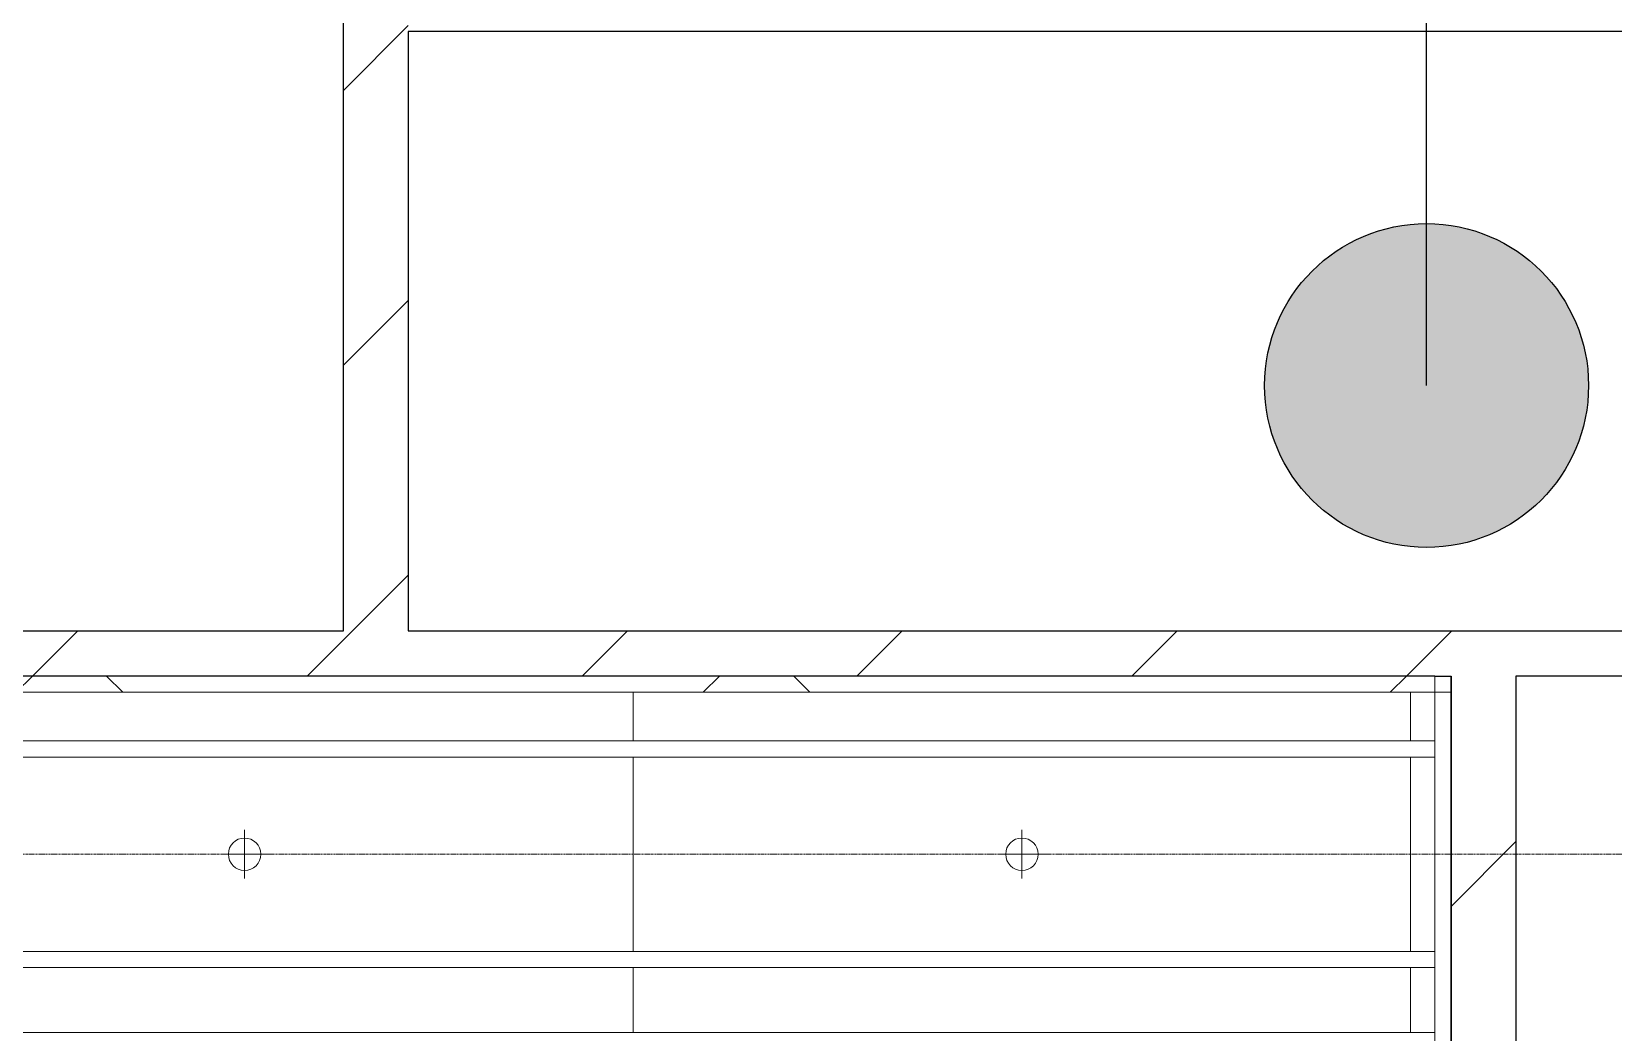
# Model space of a CAD drawing. Header units: millimetres. Extents: x -962357 to -591296, y -195428 to 59420.
# Drawn here: x -721363 to -716479, y 3030 to 6120 of the extents above; entities that cross this region are included whole.
import ezdxf

# ---------------------------------------------------------------- set-up
doc = ezdxf.new("R2010")
doc.units = ezdxf.units.MM
doc.linetypes.add('DPA_Grid _ Level 100', pattern=[10, 5.5, -1.6, 1.3, -1.6])
for name, color, linetype, lineweight in [('A-DETL-GENF', 2, 'Continuous', 9), ('A-FLOR-E', 2, 'Continuous', 9), ('A-GLAZ-CURT', 2, 'Continuous', 9), ('A-ROOM-IDEN', 3, 'Continuous', 25), ('A-WALL', 5, 'Continuous', 9), ('A-WALL-FNSH', 2, 'Continuous', 9), ('A-WALL-PATT', 1, 'Continuous', 9), ('E-LITE-EQPM', 2, 'Continuous', 9), ('S-GRID', 251, 'Continuous', 9)]:
    doc.layers.add(name, color=color, linetype=linetype, lineweight=lineweight)
pattern_1 = [(45, (2.4, 1), (-424.26407, 424.26407), [])]
pattern_2 = [(45, (2.4, 1), (-1060.6602, 1060.6602), []), (135, (2.4, 1), (-1060.6602, -1060.6602), [])]

# ---------------------------------------------------------------- blocks, each defined once
blk = doc.blocks.new('System Panel - DPA-AR_Metal Ceiling Rectangular Panel-V20-4180-01 LOWER PLATFORM LEVEL - REFLECTED CEILING PLAN')
at = {"layer": 'A-GLAZ-CURT'}
for p, q in [((-724307.4, 4079), (-726707.4, 4079)), ((-726707.4, 4079), (-726707.4, 3929)), ((-726707.4, 3929), (-726707.4, 4079)), ((-726707.4, 4079), (-724307.4, 4079)), ((-724307.4, 3929), (-724307.4, 4079)), ((-724307.4, 4079), (-724307.4, 3929)), ((-726707.4, 3929), (-724307.4, 3929)), ((-724307.4, 3929), (-726707.4, 3929))]:
    blk.add_line(p, q, dxfattribs=at)
blk = doc.blocks.new('System Panel - DPA-AR_Metal Ceiling Rectangular Panel-13144021-4180-01 LOWER PLATFORM LEVEL - REFLECTED CEILING PLAN')
at = {"layer": 'A-GLAZ-CURT'}
for p, q in [((-717032.4, 4079), (-717107.4, 4079)), ((-717107.4, 4079), (-717107.4, 3929)), ((-717107.4, 3929), (-717107.4, 4079)), ((-717107.4, 4079), (-717032.4, 4079)), ((-717032.4, 3929), (-717032.4, 4079)), ((-717032.4, 4079), (-717032.4, 3929)), ((-717107.4, 3929), (-717032.4, 3929)), ((-717032.4, 3929), (-717107.4, 3929))]:
    blk.add_line(p, q, dxfattribs=at)
blk = doc.blocks.new('System Panel - DPA-AR_Metal Ceiling Rectangular Panel-13139299-4180-01 LOWER PLATFORM LEVEL - REFLECTED CEILING PLAN')
at = {"layer": 'A-GLAZ-CURT'}
for p, q in [((-818782.4, 3879), (-821182.4, 3879)), ((-821182.4, 3879), (-821182.4, 3279)), ((-821182.4, 3279), (-821182.4, 3879)), ((-821182.4, 3879), (-818782.4, 3879)), ((-818782.4, 3279), (-818782.4, 3879)), ((-818782.4, 3879), (-818782.4, 3279)), ((-821182.4, 3279), (-818782.4, 3279)), ((-818782.4, 3279), (-821182.4, 3279))]:
    blk.add_line(p, q, dxfattribs=at)
blk = doc.blocks.new('System Panel - DPA-AR_Metal Ceiling Rectangular Panel-13144089-4180-01 LOWER PLATFORM LEVEL - REFLECTED CEILING PLAN')
at = {"layer": 'A-GLAZ-CURT'}
for p, q in [((-717032.4, 3879), (-717107.4, 3879)), ((-717107.4, 3879), (-717107.4, 3279)), ((-717107.4, 3279), (-717107.4, 3879)), ((-717107.4, 3879), (-717032.4, 3879)), ((-717032.4, 3279), (-717032.4, 3879)), ((-717032.4, 3879), (-717032.4, 3279)), ((-717107.4, 3279), (-717032.4, 3279)), ((-717032.4, 3279), (-717107.4, 3279))]:
    blk.add_line(p, q, dxfattribs=at)
blk = doc.blocks.new('System Panel - DPA-AR_Metal Ceiling Rectangular Panel-13139259-4180-01 LOWER PLATFORM LEVEL - REFLECTED CEILING PLAN')
at = {"layer": 'A-GLAZ-CURT'}
for p, q in [((-741107.4, 4129), (-743507.4, 4129)), ((-743507.4, 4129), (-743507.4, 3929)), ((-743507.4, 3929), (-743507.4, 4129)), ((-743507.4, 4129), (-741107.4, 4129)), ((-741107.4, 3929), (-741107.4, 4129)), ((-741107.4, 4129), (-741107.4, 3929)), ((-743507.4, 3929), (-741107.4, 3929)), ((-741107.4, 3929), (-743507.4, 3929))]:
    blk.add_line(p, q, dxfattribs=at)
blk = doc.blocks.new('System Panel - DPA-AR_Metal Ceiling Rectangular Panel-16621161-4180-01 LOWER PLATFORM LEVEL - REFLECTED CEILING PLAN')
at = {"layer": 'A-GLAZ-CURT'}
for p, q in [((-717032.4, 3229), (-717107.4, 3229)), ((-717107.4, 3229), (-717107.4, 3029)), ((-717107.4, 3029), (-717107.4, 3229)), ((-717107.4, 3229), (-717032.4, 3229)), ((-717032.4, 3029), (-717032.4, 3229)), ((-717032.4, 3229), (-717032.4, 3029)), ((-717107.4, 3029), (-717032.4, 3029)), ((-717032.4, 3029), (-717107.4, 3029))]:
    blk.add_line(p, q, dxfattribs=at)
blk = doc.blocks.new('PPLS-PP19_Custom Tile Pattern - Custom Tile Pattern-16106263-4180-01 LOWER PLATFORM LEVEL - REFLECTED CEILING PLAN')
at = {"layer": 'A-GLAZ-CURT'}
for p, q in [((-300, 0), (300, 0)), ((300, 0), (-300, 0)), ((-134.2, 0), (-140, 0)), ((230.1, 0), (300, 0)), ((-300, -50), (300, -50)), ((300, -50), (-300, -50))]:
    blk.add_line(p, q, dxfattribs=at)
at = {"layer": 'A-GLAZ-CURT', "flags": 128}
for points in [[(-300, 0), (-291.6, 0), (-283.3, 0), (-275.2, 0), (-267.3, 0), (-259.5, 0), (-251.8, 0), (-244.2, 0), (-236.7, 0), (-229.4, 0), (-222.1, 0), (-214.8, 0), (-207.7, 0), (-200.8, 0), (-194, 0), (-187.5, 0), (-181.4, 0)], [(-190.4, 0), (-196.4, 0), (-202.6, 0), (-209, 0), (-215.7, 0), (-222.6, 0), (-229.7, 0), (-237, 0), (-244.4, 0), (-252, 0), (-259.7, 0), (-267.5, 0), (-275.5, 0), (-283.6, 0), (-291.7, 0), (-300, 0)], [(-149.4, 0), (-141.8, 0), (-132.8, 0), (-126.1, 0)]]:
    blk.add_lwpolyline(points, dxfattribs=at)
at = {"layer": 'A-GLAZ-CURT'}
for points, knots in [([(-300, 0), (-284.7, 0), (-236.6, 0), (-176.1, 0), (-138.3, 0), (-124.9, 0)], [-5323.127839, -5323.127839, -5323.127839, -5323.127839, -4502.809032, -2700.551212, -1108.984966, -1108.984966, -1108.984966, -1108.984966]), ([(-159.2, 0), (-159.6, 0), (-163.4, 0), (-174, 0), (-185.6, 0), (-209.8, 0), (-232, 0), (-248.9, 0), (-253.5, 0), (-253.7, 0)], [-2257.973564, -2257.973564, -2257.973564, -2257.973564, -2237.412286, -2029.680487, -1755.085331, -1400.429864, -858.079193, -543.655514, -531.287897, -531.287897, -531.287897, -531.287897]), ([(-143.3, 0), (-144.7, 0), (-149.9, 0), (-162, 0), (-177.9, 0), (-199.5, 0), (-215.4, 0), (-225.5, 0), (-226.7, 0)], [-2390.191866, -2390.191866, -2390.191866, -2390.191866, -2308.929706, -2113.765672, -1763.376603, -1422.553702, -978.033455, -910.549282, -910.549282, -910.549282, -910.549282]), ([(-128, 0), (-130.6, 0), (-136.8, 0), (-144.4, 0), (-147.1, 0)], [-5691.037617, -5691.037617, -5691.037617, -5691.037617, -5508.838257, -5319.88299, -5319.88299, -5319.88299, -5319.88299]), ([(-65.9, 0), (-70.5, 0), (-83.9, 0), (-110.9, 0), (-128.7, 0), (-142.4, 0), (-143.6, 0)], [-7788.403577, -7788.403577, -7788.403577, -7788.403577, -7508.296369, -7004.680444, -6449.282163, -6393.465623, -6393.465623, -6393.465623, -6393.465623]), ([(-118.2, 0), (-119.4, 0), (-122.1, 0), (-125.4, 0), (-127, 0), (-127.4, 0)], [-164.249813, -164.249813, -164.249813, -164.249813, -98.539552, -24.539552, 0, 0, 0, 0]), ([(-126.5, 0), (-122.4, 0), (-108.7, 0), (-90.8, 0), (-77.2, 0), (-72.3, 0)], [-5231.017328, -5231.017328, -5231.017328, -5231.017328, -4994.692869, -4542.524482, -4234.633075, -4234.633075, -4234.633075, -4234.633075]), ([(-125.7, 0), (-125.3, 0), (-120.4, 0), (-107.3, 0), (-90.4, 0), (-75.3, 0), (-68.4, 0), (-65.1, 0), (-63.6, 0)], [-4082.700899, -4082.700899, -4082.700899, -4082.700899, -4054.690705, -3793.097032, -3402.597032, -3144.956779, -3050.982048, -2969.237017, -2969.237017, -2969.237017, -2969.237017]), ([(-114.9, 0), (-108, 0), (-98.7, 0), (-91.2, 0), (-90.5, 0)], [-6773.888853, -6773.888853, -6773.888853, -6773.888853, -6236.997189, -6184.855039, -6184.855039, -6184.855039, -6184.855039]), ([(-58.7, 0), (-59.6, 0), (-65.7, 0), (-81.2, 0), (-99.4, 0), (-111.4, 0), (-113.3, 0)], [-1113.463882, -1113.463882, -1113.463882, -1113.463882, -1060.00838, -740.068933, -229.489605, -123.718209, -123.718209, -123.718209, -123.718209]), ([(-39.2, 0), (-39.7, 0), (-45.3, 0), (-56.2, 0), (-75.6, 0), (-92, 0), (-103.2, 0), (-106.1, 0)], [-1826.829157, -1826.829157, -1826.829157, -1826.829157, -1792.521578, -1466.981642, -1208.454564, -789.402658, -608.943052, -608.943052, -608.943052, -608.943052]), ([(-96.4, 0), (-96.2, 0), (-90.9, 0), (-71.3, 0), (-42.5, 0), (-15.2, 0), (-3.8, 0), (-1, 0)], [-5115.12164, -5115.12164, -5115.12164, -5115.12164, -5103.229623, -4799.173296, -4065.652676, -3589.737505, -3410.081093, -3410.081093, -3410.081093, -3410.081093]), ([(-67.9, 0), (-73, 0), (-81.1, 0), (-89.2, 0), (-91.8, 0)], [-2627.997013, -2627.997013, -2627.997013, -2627.997013, -2193.204658, -1970.99776, -1970.99776, -1970.99776, -1970.99776]), ([(-79.5, 0), (-79.3, 0), (-74.9, 0), (-70.9, 0), (-67.4, 0)], [-1286.743147, -1286.743147, -1286.743147, -1286.743147, -1274.333717, -1073.56893, -1073.56893, -1073.56893, -1073.56893]), ([(-29, 0), (-34, 0), (-43.7, 0), (-55.8, 0), (-63.3, 0), (-65.5, 0)], [-2680.714891, -2680.714891, -2680.714891, -2680.714891, -2413.671296, -2161.752162, -2037.343317, -2037.343317, -2037.343317, -2037.343317]), ([(31.2, 0), (26, 0), (12, 0), (-16.9, 0), (-42.2, 0), (-56.4, 0), (-58.5, 0)], [-4496.803627, -4496.803627, -4496.803627, -4496.803627, -4222.080604, -3745.412743, -2981.410125, -2831.320802, -2831.320802, -2831.320802, -2831.320802]), ([(-49.8, 0), (-48.2, 0), (-45.4, 0), (-42.6, 0), (-41.8, 0)], [-4417.7536, -4417.7536, -4417.7536, -4417.7536, -4321.566175, -4270.495146, -4270.495146, -4270.495146, -4270.495146]), ([(71, 0), (70.7, 0), (65.3, 0), (53.5, 0), (37, 0), (24.1, 0), (12.8, 0), (-2.9, 0), (-20.6, 0), (-32.8, 0), (-42.4, 0), (-47, 0), (-47.8, 0)], [-2966.590051, -2966.590051, -2966.590051, -2966.590051, -2950.589685, -2634.532728, -2313.748533, -2106.613311, -1925.670641, -1617.263037, -1290.787923, -1039.307308, -819.71621, -773.893057, -773.893057, -773.893057, -773.893057]), ([(-45.9, 0), (-43, 0), (-37.8, 0), (-33.6, 0), (-32.3, 0)], [-3487.344885, -3487.344885, -3487.344885, -3487.344885, -3315.260113, -3238.248822, -3238.248822, -3238.248822, -3238.248822]), ([(-31.3, 0), (-28.4, 0), (-17, 0), (8.8, 0), (43.4, 0), (68.5, 0), (77.9, 0), (79.3, 0)], [-6062.162279, -6062.162279, -6062.162279, -6062.162279, -5862.463379, -5340.621928, -4573.028122, -4094.177415, -3998.447461, -3998.447461, -3998.447461, -3998.447461]), ([(2.8, 0), (-4.7, 0), (-14.7, 0), (-28.9, 0), (-31.3, 0)], [-9880.810509, -9880.810509, -9880.810509, -9880.810509, -9424.652049, -9299.586361, -9299.586361, -9299.586361, -9299.586361]), ([(-29, 0), (-28.7, 0), (-27.4, 0), (-24.5, 0), (-22.6, 0)], [-166.548282, -166.548282, -166.548282, -166.548282, -102.06493, 0, 0, 0, 0]), ([(-22.6, 0), (-20.3, 0), (-17, 0), (-12.7, 0), (-10.9, 0), (-9.9, 0)], [-56468.192263, -56468.192263, -56468.192263, -56468.192263, -56344.022017, -56303.229861, -56238.992205, -56238.992205, -56238.992205, -56238.992205]), ([(-21.2, 0), (-19.4, 0), (-11.8, 0), (-1.3, 0), (4.5, 0)], [-2989.152759, -2989.152759, -2989.152759, -2989.152759, -2864.387349, -2490.960632, -2490.960632, -2490.960632, -2490.960632]), ([(0.5, 0), (-2.2, 0), (-6.9, 0), (-11, 0), (-12.4, 0)], [-2679.34943, -2679.34943, -2679.34943, -2679.34943, -2518.50168, -2435.772209, -2435.772209, -2435.772209, -2435.772209]), ([(-3.4, 0), (-0.6, 0), (14, 0), (42.8, 0), (88.7, 0), (120.6, 0), (138.3, 0), (138.5, 0)], [-439.821474, -439.821474, -439.821474, -439.821474, -429.606584, -390.253598, -346.313304, -291.370682, -290.5735, -290.5735, -290.5735, -290.5735]), ([(3.4, 0), (4.6, 0), (8, 0), (16, 0), (22.5, 0), (24.5, 0)], [-211.182196, -211.182196, -211.182196, -211.182196, -206.416616, -198.214427, -187.717507, -187.717507, -187.717507, -187.717507]), ([(103.1, 0), (101.1, 0), (86.3, 0), (63.3, 0), (37, 0), (25.3, 0), (20.9, 0)], [-375.435014, -375.435014, -375.435014, -375.435014, -369.147452, -330.153101, -307.516438, -289.397823, -289.397823, -289.397823, -289.397823]), ([(21.5, 0), (22, 0), (24.6, 0), (31, 0), (39, 0), (48.3, 0), (52.8, 0), (53.9, 0)], [-1992.768506, -1992.768506, -1992.768506, -1992.768506, -1956.422387, -1818.904206, -1645.594513, -1443.202566, -1370.028348, -1370.028348, -1370.028348, -1370.028348]), ([(136.4, 0), (121.7, 0), (86.9, 0), (51.2, 0), (31.2, 0)], [-106.750556, -106.750556, -106.750556, -106.750556, -59.610984, 0, 0, 0, 0]), ([(36.3, 0), (37.8, 0), (46.7, 0), (52.8, 0), (56.3, 0)], [-314.598523, -314.598523, -314.598523, -314.598523, -305.899624, -292.458861, -292.458861, -292.458861, -292.458861]), ([(100.3, 0), (90.4, 0), (75.2, 0), (57.8, 0), (46.5, 0), (41.8, 0), (38.2, 0), (37.3, 0)], [-395.777283, -395.777283, -395.777283, -395.777283, -357.622665, -341.267687, -334.000314, -326.15566, -321.97841, -321.97841, -321.97841, -321.97841]), ([(39, 0), (43.3, 0), (54.4, 0), (67.2, 0), (73, 0)], [-4639.627446, -4639.627446, -4639.627446, -4639.627446, -4353.683244, -3976.823525, -3976.823525, -3976.823525, -3976.823525]), ([(96.7, 0), (97, 0), (100.3, 0), (109, 0), (120.8, 0), (139.9, 0), (160.9, 0), (176.3, 0), (182.7, 0)], [-2253.533331, -2253.533331, -2253.533331, -2253.533331, -2233.599744, -2052.234781, -1843.028543, -1530.39897, -1095.004608, -662.803921, -662.803921, -662.803921, -662.803921]), ([(131.4, 0), (132.9, 0), (139.5, 0), (148, 0), (152.6, 0)], [-625.910216, -625.910216, -625.910216, -625.910216, -618.981161, -603.66234, -603.66234, -603.66234, -603.66234]), ([(162.8, 0), (165.4, 0), (168.7, 0), (170.7, 0), (170.7, 0)], [-111.264224, -111.264224, -111.264224, -111.264224, -56.742688, -55.632112, -55.632112, -55.632112, -55.632112]), ([(300, 0), (286.5, 0), (254.2, 0), (207.1, 0), (179.8, 0), (166.2, 0), (164.9, 0)], [-285.253232, -285.253232, -285.253232, -285.253232, -244.693688, -187.987675, -143.776725, -138.771843, -138.771843, -138.771843, -138.771843]), ([(171.5, 0), (176.5, 0), (188.6, 0), (194.3, 0), (195.7, 0)], [-7971.819559, -7971.819559, -7971.819559, -7971.819559, -7784.112253, -7707.76565, -7707.76565, -7707.76565, -7707.76565]), ([(185.8, 0), (186.9, 0), (192.6, 0), (208.8, 0), (219.4, 0), (230.1, 0)], [-46.257281, -46.257281, -46.257281, -46.257281, -41.623857, -24.459831, 0, 0, 0, 0]), ([(219.8, 0), (225.3, 0), (244.4, 0), (264.9, 0), (276, 0), (279, 0)], [-6915.603924, -6915.603924, -6915.603924, -6915.603924, -6582.165592, -6068.460911, -5859.388289, -5859.388289, -5859.388289, -5859.388289]), ([(286.1, 0), (286.6, 0), (288.3, 0), (293.6, 0), (297.8, 0), (300, 0)], [-4011.010929, -4011.010929, -4011.010929, -4011.010929, -3959.664717, -3862.421465, -3746.95702, -3746.95702, -3746.95702, -3746.95702])]:
    blk.add_open_spline(points, degree=3, knots=knots, dxfattribs=at)
for points in [[(-122.9, 0), (-125.3, 0), (-129.6, 0), (-133.8, 0)], [(-108.5, 0), (-104.3, 0), (-99.2, 0), (-91.5, 0)], [(67.8, 0), (71.7, 0), (75.7, 0), (79.6, 0)]]:
    blk.add_open_spline(points, degree=3, dxfattribs=at)
blk = doc.blocks.new('PPLS-PP19_Custom Tile Pattern - Custom Tile Pattern-V105-4180-01 LOWER PLATFORM LEVEL - REFLECTED CEILING PLAN')
at = {"layer": 'A-GLAZ-CURT'}
for p, q in [((-300, 0), (300, 0)), ((300, 0), (-300, 0)), ((-134.2, 0), (-140, 0)), ((230.1, 0), (300, 0)), ((-300, -50), (300, -50)), ((300, -50), (-300, -50))]:
    blk.add_line(p, q, dxfattribs=at)
at = {"layer": 'A-GLAZ-CURT', "flags": 128}
for points in [[(-300, 0), (-291.6, 0), (-283.3, 0), (-275.2, 0), (-267.3, 0), (-259.5, 0), (-251.8, 0), (-244.2, 0), (-236.7, 0), (-229.4, 0), (-222.1, 0)], [(-222.6, 0), (-229.7, 0), (-237, 0), (-244.4, 0), (-252, 0), (-259.7, 0), (-267.5, 0), (-275.5, 0), (-283.6, 0), (-291.7, 0), (-300, 0)], [(-190.4, 0), (-196.4, 0), (-202.6, 0), (-209, 0), (-215.7, 0)], [(-214.8, 0), (-207.7, 0), (-200.8, 0), (-194, 0), (-187.5, 0), (-181.4, 0)], [(-149.4, 0), (-141.8, 0), (-132.8, 0), (-126.1, 0)]]:
    blk.add_lwpolyline(points, dxfattribs=at)
at = {"layer": 'A-GLAZ-CURT'}
for points, knots in [([(-300, 0), (-284.7, 0), (-256.2, 0), (-231.4, 0), (-220.4, 0)], [-5323.127839, -5323.127839, -5323.127839, -5323.127839, -4502.809032, -3770.548886, -3770.548886, -3770.548886, -3770.548886]), ([(-218, 0), (-224.2, 0), (-236.2, 0), (-248.9, 0), (-253.5, 0), (-253.7, 0)], [-1186.730173, -1186.730173, -1186.730173, -1186.730173, -858.079193, -543.655514, -531.287897, -531.287897, -531.287897, -531.287897]), ([(-220.1, 0), (-221, 0), (-223.3, 0), (-225.5, 0), (-226.7, 0)], [-1024.367943, -1024.367943, -1024.367943, -1024.367943, -978.033455, -910.549282, -910.549282, -910.549282, -910.549282]), ([(-217.9, 0), (-202.8, 0), (-167.4, 0), (-138.3, 0), (-124.9, 0)], [-3715.368312, -3715.368312, -3715.368312, -3715.368312, -2700.551212, -1108.984966, -1108.984966, -1108.984966, -1108.984966]), ([(-159.2, 0), (-159.6, 0), (-163.4, 0), (-174, 0), (-185.6, 0), (-202.8, 0), (-213.6, 0), (-217.5, 0)], [-2257.973564, -2257.973564, -2257.973564, -2257.973564, -2237.412286, -2029.680487, -1755.085331, -1400.429864, -1195.397769, -1195.397769, -1195.397769, -1195.397769]), ([(-143.3, 0), (-144.7, 0), (-149.9, 0), (-162, 0), (-177.9, 0), (-196.4, 0), (-208.2, 0), (-213.6, 0)], [-2390.191866, -2390.191866, -2390.191866, -2390.191866, -2308.929706, -2113.765672, -1763.376603, -1422.553702, -1138.186603, -1138.186603, -1138.186603, -1138.186603]), ([(-128, 0), (-130.6, 0), (-136.8, 0), (-144.4, 0), (-147.1, 0)], [-5691.037617, -5691.037617, -5691.037617, -5691.037617, -5508.838257, -5319.88299, -5319.88299, -5319.88299, -5319.88299]), ([(-65.9, 0), (-70.5, 0), (-83.9, 0), (-110.9, 0), (-128.7, 0), (-142.4, 0), (-143.6, 0)], [-7788.403577, -7788.403577, -7788.403577, -7788.403577, -7508.296369, -7004.680444, -6449.282163, -6393.465623, -6393.465623, -6393.465623, -6393.465623]), ([(-118.2, 0), (-119.4, 0), (-122.1, 0), (-125.4, 0), (-127, 0), (-127.4, 0)], [-164.249813, -164.249813, -164.249813, -164.249813, -98.539552, -24.539552, 0, 0, 0, 0]), ([(-126.5, 0), (-122.4, 0), (-108.7, 0), (-90.8, 0), (-77.2, 0), (-72.3, 0)], [-5231.017328, -5231.017328, -5231.017328, -5231.017328, -4994.692869, -4542.524482, -4234.633075, -4234.633075, -4234.633075, -4234.633075]), ([(-125.7, 0), (-125.3, 0), (-120.4, 0), (-107.3, 0), (-90.4, 0), (-75.3, 0), (-68.4, 0), (-65.1, 0), (-63.6, 0)], [-4082.700899, -4082.700899, -4082.700899, -4082.700899, -4054.690705, -3793.097032, -3402.597032, -3144.956779, -3050.982048, -2969.237017, -2969.237017, -2969.237017, -2969.237017]), ([(-114.9, 0), (-108, 0), (-98.7, 0), (-91.2, 0), (-90.5, 0)], [-6773.888853, -6773.888853, -6773.888853, -6773.888853, -6236.997189, -6184.855039, -6184.855039, -6184.855039, -6184.855039]), ([(-58.7, 0), (-59.6, 0), (-65.7, 0), (-81.2, 0), (-99.4, 0), (-111.4, 0), (-113.3, 0)], [-1113.463882, -1113.463882, -1113.463882, -1113.463882, -1060.00838, -740.068933, -229.489605, -123.718209, -123.718209, -123.718209, -123.718209]), ([(-39.2, 0), (-39.7, 0), (-45.3, 0), (-56.2, 0), (-75.6, 0), (-92, 0), (-103.2, 0), (-106.1, 0)], [-1826.829157, -1826.829157, -1826.829157, -1826.829157, -1792.521578, -1466.981642, -1208.454564, -789.402658, -608.943052, -608.943052, -608.943052, -608.943052]), ([(-96.4, 0), (-96.2, 0), (-90.9, 0), (-71.3, 0), (-42.5, 0), (-15.2, 0), (-3.8, 0), (-1, 0)], [-5115.12164, -5115.12164, -5115.12164, -5115.12164, -5103.229623, -4799.173296, -4065.652676, -3589.737505, -3410.081093, -3410.081093, -3410.081093, -3410.081093]), ([(-67.9, 0), (-73, 0), (-81.1, 0), (-89.2, 0), (-91.8, 0)], [-2627.997013, -2627.997013, -2627.997013, -2627.997013, -2193.204658, -1970.99776, -1970.99776, -1970.99776, -1970.99776]), ([(-79.5, 0), (-79.3, 0), (-74.9, 0), (-70.9, 0), (-67.4, 0)], [-1286.743147, -1286.743147, -1286.743147, -1286.743147, -1274.333717, -1073.56893, -1073.56893, -1073.56893, -1073.56893]), ([(-29, 0), (-34, 0), (-43.7, 0), (-55.8, 0), (-63.3, 0), (-65.5, 0)], [-2680.714891, -2680.714891, -2680.714891, -2680.714891, -2413.671296, -2161.752162, -2037.343317, -2037.343317, -2037.343317, -2037.343317]), ([(31.2, 0), (26, 0), (12, 0), (-16.9, 0), (-42.2, 0), (-56.4, 0), (-58.5, 0)], [-4496.803627, -4496.803627, -4496.803627, -4496.803627, -4222.080604, -3745.412743, -2981.410125, -2831.320802, -2831.320802, -2831.320802, -2831.320802]), ([(-49.8, 0), (-48.2, 0), (-45.4, 0), (-42.6, 0), (-41.8, 0)], [-4417.7536, -4417.7536, -4417.7536, -4417.7536, -4321.566175, -4270.495146, -4270.495146, -4270.495146, -4270.495146]), ([(71, 0), (70.7, 0), (65.3, 0), (53.5, 0), (37, 0), (24.1, 0), (12.8, 0), (-2.9, 0), (-20.6, 0), (-32.8, 0), (-42.4, 0), (-47, 0), (-47.8, 0)], [-2966.590051, -2966.590051, -2966.590051, -2966.590051, -2950.589685, -2634.532728, -2313.748533, -2106.613311, -1925.670641, -1617.263037, -1290.787923, -1039.307308, -819.71621, -773.893057, -773.893057, -773.893057, -773.893057]), ([(-45.9, 0), (-43, 0), (-37.8, 0), (-33.6, 0), (-32.3, 0)], [-3487.344885, -3487.344885, -3487.344885, -3487.344885, -3315.260113, -3238.248822, -3238.248822, -3238.248822, -3238.248822]), ([(-31.3, 0), (-28.4, 0), (-17, 0), (8.8, 0), (43.4, 0), (68.5, 0), (77.9, 0), (79.3, 0)], [-6062.162279, -6062.162279, -6062.162279, -6062.162279, -5862.463379, -5340.621928, -4573.028122, -4094.177415, -3998.447461, -3998.447461, -3998.447461, -3998.447461]), ([(2.8, 0), (-4.7, 0), (-14.7, 0), (-28.9, 0), (-31.3, 0)], [-9880.810509, -9880.810509, -9880.810509, -9880.810509, -9424.652049, -9299.586361, -9299.586361, -9299.586361, -9299.586361]), ([(-29, 0), (-28.7, 0), (-27.4, 0), (-24.5, 0), (-22.6, 0)], [-166.548282, -166.548282, -166.548282, -166.548282, -102.06493, 0, 0, 0, 0]), ([(-22.6, 0), (-20.3, 0), (-17, 0), (-12.7, 0), (-10.9, 0), (-9.9, 0)], [-56468.192263, -56468.192263, -56468.192263, -56468.192263, -56344.022017, -56303.229861, -56238.992205, -56238.992205, -56238.992205, -56238.992205]), ([(-21.2, 0), (-19.4, 0), (-11.8, 0), (-1.3, 0), (4.5, 0)], [-2989.152759, -2989.152759, -2989.152759, -2989.152759, -2864.387349, -2490.960632, -2490.960632, -2490.960632, -2490.960632]), ([(0.5, 0), (-2.2, 0), (-6.9, 0), (-11, 0), (-12.4, 0)], [-2679.34943, -2679.34943, -2679.34943, -2679.34943, -2518.50168, -2435.772209, -2435.772209, -2435.772209, -2435.772209]), ([(-3.4, 0), (-0.6, 0), (14, 0), (42.8, 0), (88.7, 0), (120.6, 0), (138.3, 0), (138.5, 0)], [-439.821474, -439.821474, -439.821474, -439.821474, -429.606584, -390.253598, -346.313304, -291.370682, -290.5735, -290.5735, -290.5735, -290.5735]), ([(3.4, 0), (4.6, 0), (8, 0), (16, 0), (22.5, 0), (24.5, 0)], [-211.182196, -211.182196, -211.182196, -211.182196, -206.416616, -198.214427, -187.717507, -187.717507, -187.717507, -187.717507]), ([(103.1, 0), (101.1, 0), (86.3, 0), (63.3, 0), (37, 0), (25.3, 0), (20.9, 0)], [-375.435014, -375.435014, -375.435014, -375.435014, -369.147452, -330.153101, -307.516438, -289.397823, -289.397823, -289.397823, -289.397823]), ([(21.5, 0), (22, 0), (24.6, 0), (31, 0), (39, 0), (48.3, 0), (52.8, 0), (53.9, 0)], [-1992.768506, -1992.768506, -1992.768506, -1992.768506, -1956.422387, -1818.904206, -1645.594513, -1443.202566, -1370.028348, -1370.028348, -1370.028348, -1370.028348]), ([(136.4, 0), (121.7, 0), (86.9, 0), (51.2, 0), (31.2, 0)], [-106.750556, -106.750556, -106.750556, -106.750556, -59.610984, 0, 0, 0, 0]), ([(36.3, 0), (37.8, 0), (46.7, 0), (52.8, 0), (56.3, 0)], [-314.598523, -314.598523, -314.598523, -314.598523, -305.899624, -292.458861, -292.458861, -292.458861, -292.458861]), ([(100.3, 0), (90.4, 0), (75.2, 0), (57.8, 0), (46.5, 0), (41.8, 0), (38.2, 0), (37.3, 0)], [-395.777283, -395.777283, -395.777283, -395.777283, -357.622665, -341.267687, -334.000314, -326.15566, -321.97841, -321.97841, -321.97841, -321.97841]), ([(39, 0), (43.3, 0), (54.4, 0), (67.2, 0), (73, 0)], [-4639.627446, -4639.627446, -4639.627446, -4639.627446, -4353.683244, -3976.823525, -3976.823525, -3976.823525, -3976.823525]), ([(96.7, 0), (97, 0), (100.3, 0), (109, 0), (120.8, 0), (139.9, 0), (160.9, 0), (176.3, 0), (182.7, 0)], [-2253.533331, -2253.533331, -2253.533331, -2253.533331, -2233.599744, -2052.234781, -1843.028543, -1530.39897, -1095.004608, -662.803921, -662.803921, -662.803921, -662.803921]), ([(131.4, 0), (132.9, 0), (139.5, 0), (148, 0), (152.6, 0)], [-625.910216, -625.910216, -625.910216, -625.910216, -618.981161, -603.66234, -603.66234, -603.66234, -603.66234]), ([(162.8, 0), (165.4, 0), (168.7, 0), (170.7, 0), (170.7, 0)], [-111.264224, -111.264224, -111.264224, -111.264224, -56.742688, -55.632112, -55.632112, -55.632112, -55.632112]), ([(300, 0), (286.5, 0), (254.2, 0), (207.1, 0), (179.8, 0), (166.2, 0), (164.9, 0)], [-285.253232, -285.253232, -285.253232, -285.253232, -244.693688, -187.987675, -143.776725, -138.771843, -138.771843, -138.771843, -138.771843]), ([(171.5, 0), (176.5, 0), (188.6, 0), (194.3, 0), (195.7, 0)], [-7971.819559, -7971.819559, -7971.819559, -7971.819559, -7784.112253, -7707.76565, -7707.76565, -7707.76565, -7707.76565]), ([(185.8, 0), (186.9, 0), (192.6, 0), (208.8, 0), (219.4, 0), (230.1, 0)], [-46.257281, -46.257281, -46.257281, -46.257281, -41.623857, -24.459831, 0, 0, 0, 0]), ([(219.8, 0), (225.3, 0), (244.4, 0), (264.9, 0), (276, 0), (279, 0)], [-6915.603924, -6915.603924, -6915.603924, -6915.603924, -6582.165592, -6068.460911, -5859.388289, -5859.388289, -5859.388289, -5859.388289]), ([(286.1, 0), (286.6, 0), (288.3, 0), (293.6, 0), (297.8, 0), (300, 0)], [-4011.010929, -4011.010929, -4011.010929, -4011.010929, -3959.664717, -3862.421465, -3746.95702, -3746.95702, -3746.95702, -3746.95702])]:
    blk.add_open_spline(points, degree=3, knots=knots, dxfattribs=at)
for points in [[(-122.9, 0), (-125.3, 0), (-129.6, 0), (-133.8, 0)], [(-108.5, 0), (-104.3, 0), (-99.2, 0), (-91.5, 0)], [(67.8, 0), (71.7, 0), (75.7, 0), (79.6, 0)]]:
    blk.add_open_spline(points, degree=3, dxfattribs=at)
blk = doc.blocks.new('*U403')
at = {"layer": 'A-GLAZ-CURT', "rotation": 180}
for name, p in [('PPLS-PP19_Custom Tile Pattern - Custom Tile Pattern-16106263-4180-01 LOWER PLATFORM LEVEL - REFLECTED CEILING PLAN', (23400, 500)), ('PPLS-PP19_Custom Tile Pattern - Custom Tile Pattern-16106263-4180-01 LOWER PLATFORM LEVEL - REFLECTED CEILING PLAN', (24000, 500)), ('PPLS-PP19_Custom Tile Pattern - Custom Tile Pattern-V105-4180-01 LOWER PLATFORM LEVEL - REFLECTED CEILING PLAN', (24600, 500)), ('PPLS-PP19_Custom Tile Pattern - Custom Tile Pattern-16106263-4180-01 LOWER PLATFORM LEVEL - REFLECTED CEILING PLAN', (25200, 500)), ('PPLS-PP19_Custom Tile Pattern - Custom Tile Pattern-16106263-4180-01 LOWER PLATFORM LEVEL - REFLECTED CEILING PLAN', (25800, 500)), ('PPLS-PP19_Custom Tile Pattern - Custom Tile Pattern-16106263-4180-01 LOWER PLATFORM LEVEL - REFLECTED CEILING PLAN', (26400, 500))]:
    blk.add_blockref(name, p, dxfattribs=at)
at = {"layer": 'A-GLAZ-CURT'}
for name, p in [('System Panel - DPA-AR_Metal Ceiling Rectangular Panel-V20-4180-01 LOWER PLATFORM LEVEL - REFLECTED CEILING PLAN', (749482.4, -3579)), ('System Panel - DPA-AR_Metal Ceiling Rectangular Panel-V20-4180-01 LOWER PLATFORM LEVEL - REFLECTED CEILING PLAN', (751882.4, -3579)), ('System Panel - DPA-AR_Metal Ceiling Rectangular Panel-13144021-4180-01 LOWER PLATFORM LEVEL - REFLECTED CEILING PLAN', (744682.4, -3579)), ('System Panel - DPA-AR_Metal Ceiling Rectangular Panel-13139299-4180-01 LOWER PLATFORM LEVEL - REFLECTED CEILING PLAN', (843957.4, -3579)), ('System Panel - DPA-AR_Metal Ceiling Rectangular Panel-13139299-4180-01 LOWER PLATFORM LEVEL - REFLECTED CEILING PLAN', (846357.4, -3579)), ('System Panel - DPA-AR_Metal Ceiling Rectangular Panel-13144089-4180-01 LOWER PLATFORM LEVEL - REFLECTED CEILING PLAN', (744682.4, -3579)), ('System Panel - DPA-AR_Metal Ceiling Rectangular Panel-13139259-4180-01 LOWER PLATFORM LEVEL - REFLECTED CEILING PLAN', (766282.4, -4479)), ('System Panel - DPA-AR_Metal Ceiling Rectangular Panel-13139259-4180-01 LOWER PLATFORM LEVEL - REFLECTED CEILING PLAN', (768682.4, -4479)), ('System Panel - DPA-AR_Metal Ceiling Rectangular Panel-16621161-4180-01 LOWER PLATFORM LEVEL - REFLECTED CEILING PLAN', (744682.4, -3579))]:
    blk.add_blockref(name, p, dxfattribs=at)
blk = doc.blocks.new('LGF_DL_SAA_LowPower_DL1a - LGF_DL_SAA_LowPower_DL1a-8832329-4180-01 LOWER PLATFORM LEVEL - REFLECTED CEILING PLAN')
at = {"layer": 'A-DETL-GENF'}
for p, q in [((0, 75), (0, -75)), ((72.5, 0), (-72.5, 0))]:
    blk.add_line(p, q, dxfattribs=at)
blk.add_circle((0, 0), 50, dxfattribs=at)
blk = doc.blocks.new('C-1-PP19-AR-4180-01-B_20250908-040939_EXDOWNLIGHT')
at = {"layer": 'E-LITE-EQPM', "extrusion": (0, 0, -1), "rotation": 180}
for p in [(-23975, 0), (-26375, 0)]:
    blk.add_blockref('LGF_DL_SAA_LowPower_DL1a - LGF_DL_SAA_LowPower_DL1a-8832329-4180-01 LOWER PLATFORM LEVEL - REFLECTED CEILING PLAN', p, dxfattribs=at)

msp = doc.modelspace()

# ---------------------------------------------------------------- hatches: boundary and pattern name
at = {"layer": 'A-ROOM-IDEN'}
h = msp.add_hatch(color=256, dxfattribs=at)
edge = h.paths.add_edge_path()
edge.add_arc((-717055.5, 5027.2), 500, 0, 360)
at = {"layer": 'A-WALL-PATT'}
h = msp.add_hatch(dxfattribs=at)
h.set_pattern_fill('FP_2', color=256, style=0, pattern_type=2)
h.set_pattern_definition(pattern_1)
h.paths.add_polyline_path([(-720200, 4270), (-720200, 9280), (-720400, 9280), (-720400, 4270)])
h = msp.add_hatch(dxfattribs=at)
h.set_pattern_fill('FP_2', color=256, style=0, pattern_type=2)
h.set_pattern_definition(pattern_1)
h.paths.add_polyline_path([(-715750, 4130), (-715750, 4270), (-728750, 4270), (-728750, 4130), (-716780, 4130)])
h = msp.add_hatch(dxfattribs=at)
h.set_pattern_fill('FP_3', color=256, style=0, pattern_type=2)
h.set_pattern_definition(pattern_2)
h.paths.add_polyline_path([(-716980, 4080), (-716980, 4130), (-728750, 4130), (-728750, 4080), (-719862.1, 4080)])
h = msp.add_hatch(dxfattribs=at)
h.set_pattern_fill('FP_3', color=256, style=0, pattern_type=2)
h.set_pattern_definition(pattern_2)
h.paths.add_polyline_path([(-717030, 100), (-717005, 100), (-717005.3, 150), (-717030, 145), (-717030, 131.3)])
h.paths.add_polyline_path([(-717020, 131.3), (-717023.7, 145), (-717005.3, 142.6), (-717012.1, 137.4)])
h.paths.add_polyline_path([(-717030, 1230), (-717005, 1230), (-717005, 1280), (-716980, 1280), (-716980, 4130), (-717030, 4130), (-717030, 2506)])
h = msp.add_hatch(dxfattribs=at)
h.set_pattern_fill('FP_2', color=256, style=0, pattern_type=2)
h.set_pattern_definition(pattern_1)
h.paths.add_polyline_path([(-716780, -250), (-716780, 100), (-716930, 100), (-716930, -55), (-716980, -55), (-716980, -250), (-716930, -250)])
h.paths.add_polyline_path([(-716930, 1280), (-716780, 1280), (-716780, 4130), (-716980, 4130), (-716980, 1280), (-716956.5, 1280)])

# ---------------------------------------------------------------- linework, layer by layer
at = {"layer": 'A-FLOR-E'}
for p, q in [((-716780, 1420), (-716780, 4130)), ((-716780, 4130), (-715750, 4130)), ((-715750, 4130), (-716780, 4130)), ((-716780, 4130), (-716780, 1420))]:
    msp.add_line(p, q, dxfattribs=at)
at = {"layer": 'A-ROOM-IDEN'}
msp.add_line((-717055.5, 5027.2), (-717055.5, 17392.3), dxfattribs=at)
msp.add_circle((-717055.5, 5027.2), 500, dxfattribs=at)
at = {"layer": 'A-WALL', "color": 7, "lineweight": 25}
for p, q in [((-720400, 4270), (-720400, 9280)), ((-720200, 6120), (-720200, 4270)), ((-716450, 6120), (-720200, 6120)), ((-728550, 4270), (-720400, 4270)), ((-720200, 4270), (-715750, 4270)), ((-717030, 4130), (-728750, 4130)), ((-717030, 4130), (-716980, 4130)), ((-716980, 1280), (-716980, 4130)), ((-716980, 4130), (-716980, 1280)), ((-715750, 4130), (-716780, 4130)), ((-716780, 4130), (-716780, 1620))]:
    msp.add_line(p, q, dxfattribs=at)
at = {"layer": 'A-WALL-FNSH', "color": 250}
for p, q in [((-728750, 4130), (-716980, 4130)), ((-717030, 1230), (-717030, 4130)), ((-716980, 4130), (-716980, 4080)), ((-716980, 4080), (-728750, 4080))]:
    msp.add_line(p, q, dxfattribs=at)
at = {"layer": 'S-GRID', "linetype": 'DPA_Grid _ Level 100'}
msp.add_line((-602984.2, 3580), (-957857, 3580), dxfattribs=at)

# ---------------------------------------------------------------- block references
for name in ['C-1-PP19-AR-4180-01-B_20250908-040939_EXDOWNLIGHT', '*U403']:
    msp.add_blockref(name, (-744680, 3580))

doc.saveas('drawing.dxf')
